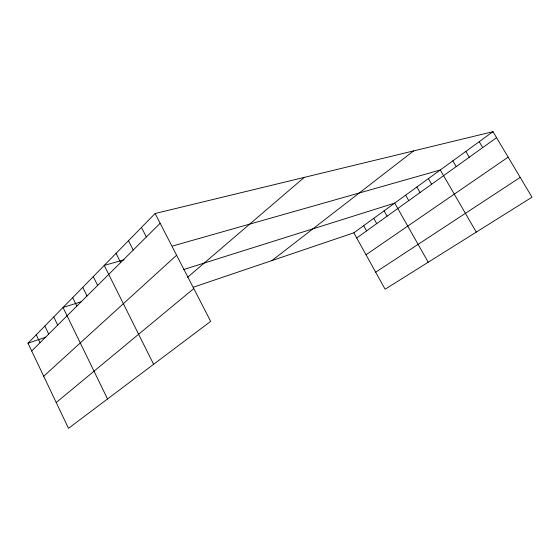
<?xml version="1.0" encoding="UTF-8"?>
<svg xmlns="http://www.w3.org/2000/svg" width="560" height="560" viewBox="0 0 560 560"><rect width="100%" height="100%" fill="white"/><g stroke="black" fill="none" stroke-linecap="round" stroke-linejoin="round"><path stroke-width="0.84" d="M155.113 213.507L210.672 321.37L68.495 428.323L28 343.217L155.113 213.507L492.989 131.677L532 197.204L385.112 289.226L353.85 232.82L193.291 287.217M31.689 350.973L160.153 223.286M43.708 376.236L176.603 255.22M187.551 277.326L304.269 177.38M56.224 402.528L193.774 288.568M271.943 260.568L413.637 150.892M353.85 232.82L492.989 131.677M356.713 237.979L496.552 137.662M366.023 254.772L508.151 157.15M375.676 272.195L520.205 177.394M28 343.217L45.962 337.134M81.081 301.798L63.021 307.482L107.527 398.965M183.372 269.612L394.73 203.105L428.204 262.234M124.047 259.791L104.244 265.412L153.608 364.301M172.578 246.008L440.279 169.995L476.28 232.113M479.199 141.701L482.692 147.609M465.836 151.417L469.259 157.248M452.865 160.846L456.225 166.6M428.414 178.619L431.641 184.233M416.871 187.005L420.049 192.549M405.65 195.167L408.765 200.641M384.104 210.826L387.114 216.174M373.758 218.351L376.712 223.636M363.678 225.68L366.583 230.902M141.463 227.43L146.349 236.999M128.464 240.695L133.21 250.061M116.074 253.344L120.687 262.514M93.268 276.612L97.636 285.418M82.761 287.336L87.017 295.974M72.688 297.619L76.839 306.096M53.746 316.946L57.694 325.122M44.828 326.046L48.685 334.075M36.253 334.796L40.026 342.685"/></g></svg>
